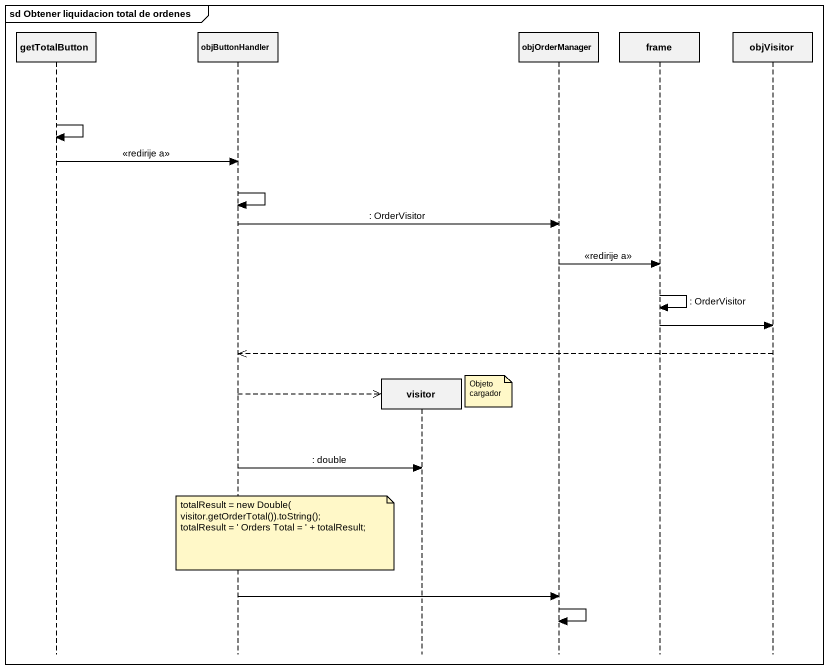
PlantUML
@startuml
mainframe sd Obtener liquidacion total de ordenes
hide footbox
participant getTotalButton
participant objButtonHandler
participant visitor
participant objOrderManager
participant "frame" as frame_
participant objVisitor

getTotalButton -> getTotalButton
getTotalButton -> objButtonHandler : <<redirije a>>
objButtonHandler -> objButtonHandler
objButtonHandler -> objOrderManager : : OrderVisitor
objOrderManager -> frame_ : <<redirije a>>
frame_ -> frame_ : : OrderVisitor
frame_ -> objVisitor
objVisitor -->> objButtonHandler
note right of visitor
  Objeto
  cargador
end note
objButtonHandler -->> visitor **
objButtonHandler -> visitor : : double
note over objButtonHandler
  totalResult = new Double(
  visitor.getOrderTotal()).toString();
  totalResult = ' Orders Total = ' + totalResult;
end note
objButtonHandler -> objOrderManager
objOrderManager -> objOrderManager
@enduml
